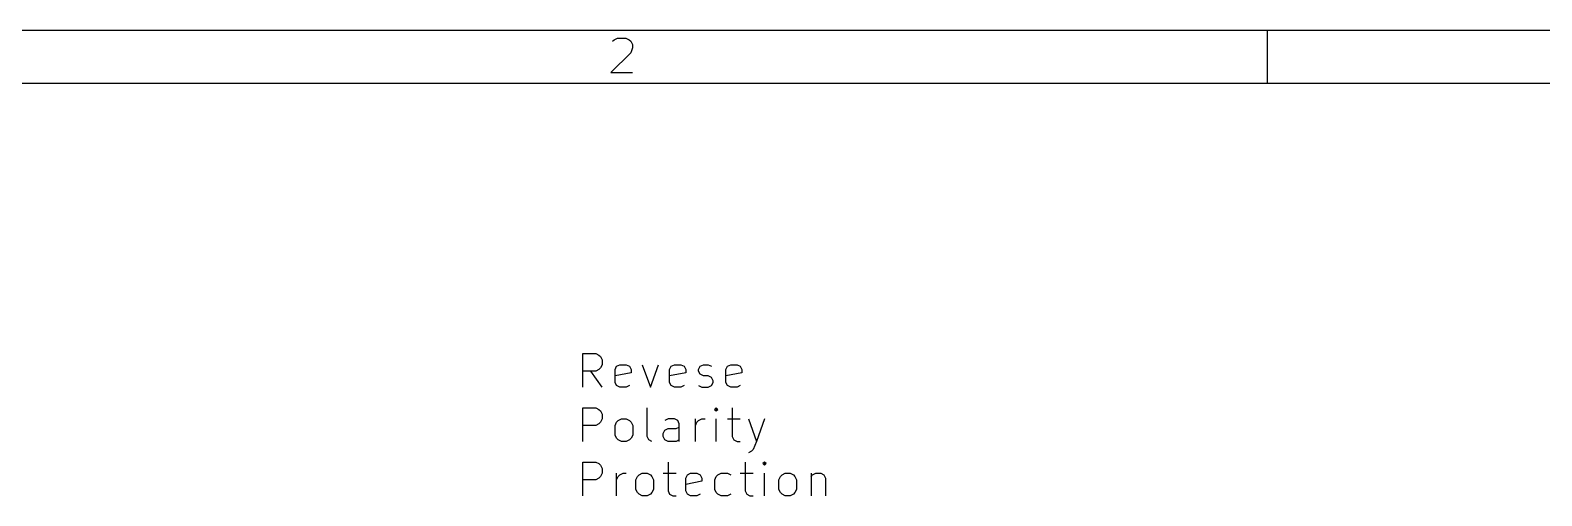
# Model space of a CAD drawing. Extents: x 0.4 to 11.3, y -7.9 to -0.4.
# Drawn here: x 2.497 to 4.737, y -1.084 to -0.394 of the extents above; entities that cross this region are included whole.
import ezdxf

# ---------------------------------------------------------------- set-up
doc = ezdxf.new("R2010")
doc.units = 0
doc.header["$MEASUREMENT"] = 0
doc.layers.add('BLUE3', color=171, linetype='CONTINUOUS')
doc.layers.add('RED2', color=1, linetype='CONTINUOUS')

msp = doc.modelspace()

# ---------------------------------------------------------------- linework, layer by layer
at = {"layer": 'BLUE3', "linetype": 'CONTINUOUS'}
for p, q in [((3.316, -0.9227), (3.316, -0.8727)), ((3.316, -0.8727), (3.3351, -0.8727)), ((3.3351, -0.8727), (3.3398, -0.8751)), ((3.3398, -0.8751), (3.3422, -0.8775)), ((3.3422, -0.8941), (3.3398, -0.8965)), ((3.3422, -0.8775), (3.3446, -0.8822)), ((3.3446, -0.8894), (3.3422, -0.8941)), ((3.3446, -0.8822), (3.3446, -0.8894)), ((3.3636, -0.8965), (3.366, -0.8918)), ((3.366, -0.8918), (3.3708, -0.8894)), ((3.3708, -0.8894), (3.3803, -0.8894)), ((3.3803, -0.8894), (3.3851, -0.8918)), ((3.3851, -0.8918), (3.3874, -0.8965)), ((3.4041, -0.8894), (3.416, -0.9227)), ((3.416, -0.9227), (3.4279, -0.8894)), ((3.4446, -0.8965), (3.447, -0.8918)), ((3.447, -0.8918), (3.4517, -0.8894)), ((3.4517, -0.8894), (3.4613, -0.8894)), ((3.4613, -0.8894), (3.466, -0.8918)), ((3.466, -0.8918), (3.4684, -0.8965)), ((3.4874, -0.8965), (3.4898, -0.8918)), ((3.4898, -0.8918), (3.4946, -0.8894)), ((3.4946, -0.8894), (3.5017, -0.8894)), ((3.5017, -0.8894), (3.5065, -0.8918)), ((3.5279, -0.8965), (3.5303, -0.8918)), ((3.5303, -0.8918), (3.5351, -0.8894)), ((3.5351, -0.8894), (3.5446, -0.8894)), ((3.5446, -0.8894), (3.5493, -0.8918)), ((3.5493, -0.8918), (3.5517, -0.8965)), ((3.3351, -0.8989), (3.316, -0.8989)), ((3.3446, -0.9227), (3.3279, -0.8989)), ((3.3398, -0.8965), (3.3351, -0.8989)), ((3.3636, -0.9156), (3.3636, -0.8965)), ((3.3874, -0.9013), (3.3636, -0.9061)), ((3.366, -0.9203), (3.3636, -0.9156)), ((3.3874, -0.8965), (3.3874, -0.9013)), ((3.4446, -0.9156), (3.4446, -0.8965)), ((3.4684, -0.9013), (3.4446, -0.9061)), ((3.447, -0.9203), (3.4446, -0.9156)), ((3.4684, -0.8965), (3.4684, -0.9013)), ((3.4874, -0.8989), (3.4874, -0.8965)), ((3.4898, -0.9037), (3.4874, -0.8989)), ((3.4946, -0.9061), (3.4898, -0.9037)), ((3.5017, -0.9061), (3.4946, -0.9061)), ((3.5065, -0.9084), (3.5017, -0.9061)), ((3.5089, -0.9132), (3.5065, -0.9084)), ((3.5065, -0.9203), (3.5089, -0.9156)), ((3.5089, -0.9156), (3.5089, -0.9132)), ((3.5279, -0.9156), (3.5279, -0.8965)), ((3.5517, -0.9013), (3.5279, -0.9061)), ((3.5303, -0.9203), (3.5279, -0.9156)), ((3.5517, -0.8965), (3.5517, -0.9013)), ((3.3708, -0.9227), (3.366, -0.9203)), ((3.3803, -0.9227), (3.3708, -0.9227)), ((3.3851, -0.9203), (3.3803, -0.9227)), ((3.4517, -0.9227), (3.447, -0.9203)), ((3.4613, -0.9227), (3.4517, -0.9227)), ((3.466, -0.9203), (3.4613, -0.9227)), ((3.4874, -0.9203), (3.4922, -0.9227)), ((3.4922, -0.9227), (3.5017, -0.9227)), ((3.5017, -0.9227), (3.5065, -0.9203)), ((3.5351, -0.9227), (3.5303, -0.9203)), ((3.5446, -0.9227), (3.5351, -0.9227)), ((3.5493, -0.9203), (3.5446, -0.9227)), ((3.316, -1.0032), (3.316, -0.9532)), ((3.316, -0.9532), (3.3351, -0.9532)), ((3.3351, -0.9532), (3.3398, -0.9556)), ((3.3398, -0.9556), (3.3422, -0.958)), ((3.3422, -0.958), (3.3446, -0.9627)), ((3.3446, -0.9627), (3.3446, -0.9699)), ((3.4112, -0.9961), (3.4112, -0.9532)), ((3.5136, -0.9532), (3.5112, -0.9556)), ((3.5112, -0.9556), (3.5136, -0.958)), ((3.516, -0.9556), (3.5136, -0.9532)), ((3.5136, -0.9532), (3.5136, -0.958)), ((3.5136, -0.958), (3.516, -0.9556)), ((3.5374, -0.9532), (3.5374, -0.9961)), ((3.3351, -0.9794), (3.316, -0.9794)), ((3.3398, -0.977), (3.3351, -0.9794)), ((3.3422, -0.9746), (3.3398, -0.977)), ((3.3446, -0.9699), (3.3422, -0.9746)), ((3.3636, -0.9794), (3.366, -0.9746)), ((3.3636, -0.9937), (3.3636, -0.9794)), ((3.366, -0.9746), (3.3684, -0.9723)), ((3.3684, -0.9723), (3.3732, -0.9699)), ((3.3732, -0.9699), (3.3803, -0.9699)), ((3.3803, -0.9699), (3.3851, -0.9723)), ((3.3851, -0.9723), (3.3874, -0.9746)), ((3.3874, -0.9746), (3.3898, -0.9794)), ((3.3898, -0.9794), (3.3898, -0.9937)), ((3.4422, -0.9699), (3.4374, -0.9723)), ((3.4374, -0.9865), (3.4422, -0.9842)), ((3.4517, -0.9699), (3.4422, -0.9699)), ((3.4422, -0.9842), (3.4541, -0.9842)), ((3.4565, -0.9723), (3.4517, -0.9699)), ((3.4541, -0.9842), (3.4589, -0.9818)), ((3.4589, -0.977), (3.4565, -0.9723)), ((3.4589, -1.0032), (3.4589, -0.977)), ((3.4827, -1.0032), (3.4827, -0.9699)), ((3.4827, -0.9794), (3.4851, -0.9746)), ((3.4851, -0.9746), (3.4874, -0.9723)), ((3.4874, -0.9723), (3.4922, -0.9699)), ((3.4922, -0.9699), (3.497, -0.9699)), ((3.5136, -1.0032), (3.5136, -0.9699)), ((3.5303, -0.9699), (3.5493, -0.9699)), ((3.5612, -0.9699), (3.5732, -1.0032)), ((3.5851, -0.9699), (3.5732, -1.0032)), ((3.366, -0.9985), (3.3636, -0.9937)), ((3.3684, -1.0008), (3.366, -0.9985)), ((3.3732, -1.0032), (3.3684, -1.0008)), ((3.3803, -1.0032), (3.3732, -1.0032)), ((3.3851, -1.0008), (3.3803, -1.0032)), ((3.3874, -0.9985), (3.3851, -1.0008)), ((3.3898, -0.9937), (3.3874, -0.9985)), ((3.4136, -1.0008), (3.4112, -0.9961)), ((3.4184, -1.0032), (3.4136, -1.0008)), ((3.4351, -0.9913), (3.4374, -0.9865)), ((3.4351, -0.9961), (3.4351, -0.9913)), ((3.4374, -1.0008), (3.4351, -0.9961)), ((3.4422, -1.0032), (3.4374, -1.0008)), ((3.4541, -1.0032), (3.4422, -1.0032)), ((3.4589, -1.0008), (3.4541, -1.0032)), ((3.5374, -0.9961), (3.5398, -1.0008)), ((3.5398, -1.0008), (3.5446, -1.0032)), ((3.5446, -1.0032), (3.5493, -1.0032)), ((3.5732, -1.0032), (3.5684, -1.0151)), ((3.566, -1.0175), (3.5612, -1.0199)), ((3.5684, -1.0151), (3.566, -1.0175)), ((3.316, -1.0837), (3.316, -1.0337)), ((3.316, -1.0337), (3.3351, -1.0337)), ((3.3351, -1.0337), (3.3398, -1.0361)), ((3.3398, -1.0361), (3.3422, -1.0385)), ((3.3422, -1.0385), (3.3446, -1.0432)), ((3.3446, -1.0504), (3.3422, -1.0551)), ((3.3446, -1.0432), (3.3446, -1.0504)), ((3.366, -1.0837), (3.366, -1.0504)), ((3.3684, -1.0551), (3.3708, -1.0528)), ((3.3708, -1.0528), (3.3755, -1.0504)), ((3.3755, -1.0504), (3.3803, -1.0504)), ((3.397, -1.0551), (3.3993, -1.0528)), ((3.3993, -1.0528), (3.4041, -1.0504)), ((3.4041, -1.0504), (3.4113, -1.0504)), ((3.4113, -1.0504), (3.416, -1.0528)), ((3.416, -1.0528), (3.4184, -1.0551)), ((3.4351, -1.0504), (3.4541, -1.0504)), ((3.4422, -1.0337), (3.4422, -1.0766)), ((3.4684, -1.0575), (3.4708, -1.0528)), ((3.4708, -1.0528), (3.4755, -1.0504)), ((3.4755, -1.0504), (3.4851, -1.0504)), ((3.4851, -1.0504), (3.4898, -1.0528)), ((3.4898, -1.0528), (3.4922, -1.0575)), ((3.5136, -1.0551), (3.516, -1.0528)), ((3.516, -1.0528), (3.5208, -1.0504)), ((3.5208, -1.0504), (3.5303, -1.0504)), ((3.5303, -1.0504), (3.5351, -1.0528)), ((3.5493, -1.0504), (3.5684, -1.0504)), ((3.5565, -1.0337), (3.5565, -1.0766)), ((3.5851, -1.0337), (3.5827, -1.0361)), ((3.5827, -1.0361), (3.5851, -1.0385)), ((3.5874, -1.0361), (3.5851, -1.0337)), ((3.5851, -1.0337), (3.5851, -1.0385)), ((3.5851, -1.0385), (3.5874, -1.0361)), ((3.5851, -1.0837), (3.5851, -1.0504)), ((3.6089, -1.0551), (3.6113, -1.0528)), ((3.6113, -1.0528), (3.616, -1.0504)), ((3.616, -1.0504), (3.6232, -1.0504)), ((3.6232, -1.0504), (3.6279, -1.0528)), ((3.6279, -1.0528), (3.6303, -1.0551)), ((3.6541, -1.0504), (3.6541, -1.0837)), ((3.6541, -1.0551), (3.6565, -1.0528)), ((3.6565, -1.0528), (3.6613, -1.0504)), ((3.6613, -1.0504), (3.6684, -1.0504)), ((3.6684, -1.0504), (3.6732, -1.0528)), ((3.6732, -1.0528), (3.6755, -1.0575)), ((3.3351, -1.0599), (3.316, -1.0599)), ((3.3398, -1.0575), (3.3351, -1.0599)), ((3.3422, -1.0551), (3.3398, -1.0575)), ((3.366, -1.0599), (3.3684, -1.0551)), ((3.3946, -1.0599), (3.397, -1.0551)), ((3.3946, -1.0742), (3.3946, -1.0599)), ((3.397, -1.0789), (3.3946, -1.0742)), ((3.4184, -1.0551), (3.4208, -1.0599)), ((3.4208, -1.0742), (3.4184, -1.0789)), ((3.4208, -1.0599), (3.4208, -1.0742)), ((3.4684, -1.0766), (3.4684, -1.0575)), ((3.4922, -1.0623), (3.4684, -1.067)), ((3.4922, -1.0575), (3.4922, -1.0623)), ((3.5113, -1.0599), (3.5136, -1.0551)), ((3.5113, -1.0742), (3.5113, -1.0599)), ((3.5136, -1.0789), (3.5113, -1.0742)), ((3.6065, -1.0599), (3.6089, -1.0551)), ((3.6065, -1.0742), (3.6065, -1.0599)), ((3.6089, -1.0789), (3.6065, -1.0742)), ((3.6303, -1.0551), (3.6327, -1.0599)), ((3.6327, -1.0742), (3.6303, -1.0789)), ((3.6327, -1.0599), (3.6327, -1.0742)), ((3.6755, -1.0575), (3.6755, -1.0837)), ((3.3993, -1.0813), (3.397, -1.0789)), ((3.4041, -1.0837), (3.3993, -1.0813)), ((3.4113, -1.0837), (3.4041, -1.0837)), ((3.416, -1.0813), (3.4113, -1.0837)), ((3.4184, -1.0789), (3.416, -1.0813)), ((3.4422, -1.0766), (3.4446, -1.0813)), ((3.4446, -1.0813), (3.4493, -1.0837)), ((3.4493, -1.0837), (3.4541, -1.0837)), ((3.4708, -1.0813), (3.4684, -1.0766)), ((3.4755, -1.0837), (3.4708, -1.0813)), ((3.4851, -1.0837), (3.4755, -1.0837)), ((3.4898, -1.0813), (3.4851, -1.0837)), ((3.516, -1.0813), (3.5136, -1.0789)), ((3.5208, -1.0837), (3.516, -1.0813)), ((3.5303, -1.0837), (3.5208, -1.0837)), ((3.5351, -1.0813), (3.5303, -1.0837)), ((3.5565, -1.0766), (3.5589, -1.0813)), ((3.5589, -1.0813), (3.5636, -1.0837)), ((3.5636, -1.0837), (3.5684, -1.0837)), ((3.6113, -1.0813), (3.6089, -1.0789)), ((3.616, -1.0837), (3.6113, -1.0813)), ((3.6232, -1.0837), (3.616, -1.0837)), ((3.6279, -1.0813), (3.6232, -1.0837)), ((3.6303, -1.0789), (3.6279, -1.0813))]:
    msp.add_line(p, q, dxfattribs=at)
at = {"layer": 'RED2', "linetype": 'CONTINUOUS'}
for p, q in [((0.3937, -0.3937), (11.2993, -0.3937)), ((4.3307, -0.4724), (4.3307, -0.3937)), ((3.3601, -0.4101), (3.3625, -0.4077)), ((3.3625, -0.4077), (3.3674, -0.4053)), ((3.3674, -0.4053), (3.3796, -0.4053)), ((3.3796, -0.4053), (3.3845, -0.4077)), ((3.3845, -0.4077), (3.3869, -0.4101)), ((3.3869, -0.4101), (3.3893, -0.415)), ((3.3893, -0.4199), (3.3869, -0.4272)), ((3.3893, -0.415), (3.3893, -0.4199)), ((3.3869, -0.4272), (3.3576, -0.4564)), ((3.3576, -0.4564), (3.3893, -0.4564)), ((0.4724, -0.4724), (11.2206, -0.4724))]:
    msp.add_line(p, q, dxfattribs=at)

doc.saveas('drawing.dxf')
